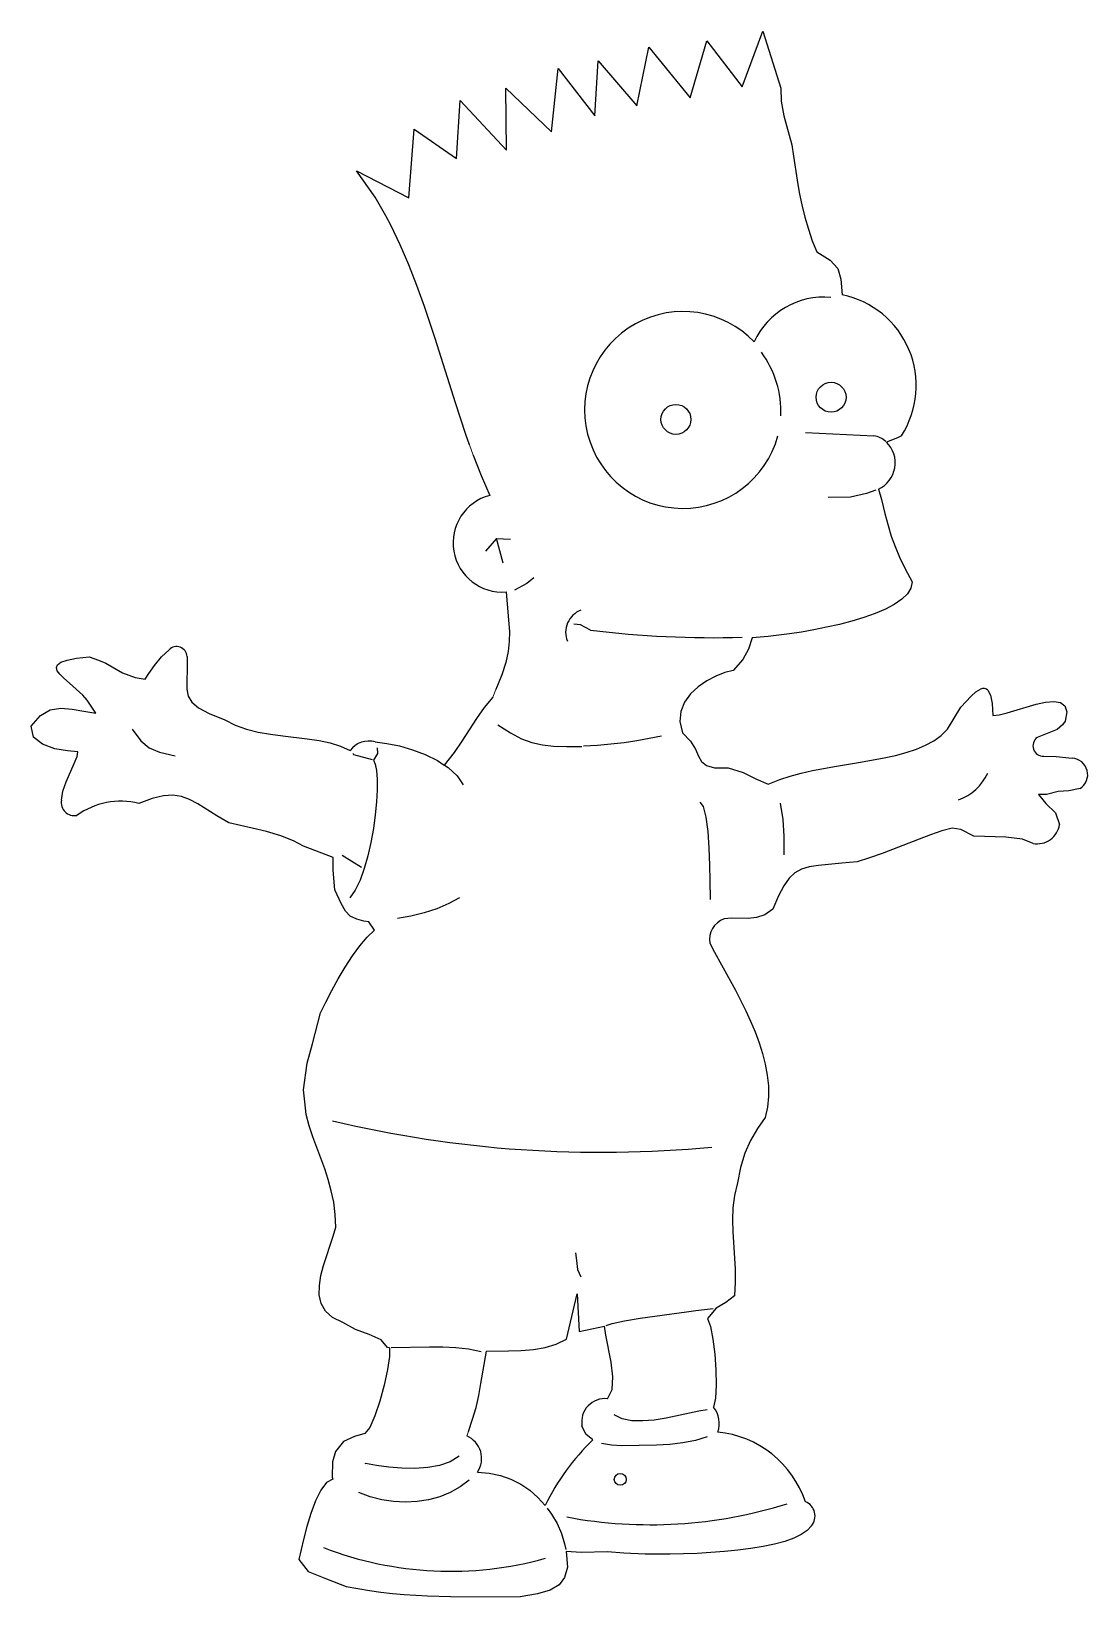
# Model space of a CAD drawing. Extents: x 0 to 13.8, y 0 to 20.5.
import ezdxf

# ---------------------------------------------------------------- set-up
doc = ezdxf.new("R2010")
doc.units = 0
doc.header["$MEASUREMENT"] = 0
doc.layers.get('0').update_dxf_attribs({"linetype": 'CONTINUOUS'})
doc.layers.add('WHITE', color=7, linetype='CONTINUOUS')

msp = doc.modelspace()

# ---------------------------------------------------------------- linework, layer by layer
at = {"linetype": 'CONTINUOUS', "lineweight": 0}
for p, q in [((5.776063, 14.91899), (5.72688, 15.05398)), ((6.03, 11.76), (6.07, 11.86)), ((5.713644, 2.169898), (5.691984, 2.109458))]:
    msp.add_line(p, q, dxfattribs=at)
at = {"layer": 'WHITE', "linetype": 'CONTINUOUS'}
for p, q in [((9.28858, 19.73393), (9.560855, 20.45717)), ((9.560855, 20.45717), (9.795, 19.715)), ((7.91112, 19.48234), (8.068366, 20.24969)), ((8.068366, 20.24969), (8.609601, 19.58832)), ((8.609601, 19.58832), (8.829427, 20.33146)), ((8.829427, 20.33146), (9.28858, 19.73393)), ((7.364225, 19.35308), (7.407939, 20.07358)), ((7.407939, 20.07358), (7.91112, 19.48234)), ((6.797134, 19.14292), (6.885191, 19.97317)), ((6.885191, 19.97317), (7.364225, 19.35308)), ((6.21, 18.905), (6.199606, 19.71529)), ((6.199606, 19.71529), (6.797134, 19.14292)), ((9.795, 19.715), (9.796565, 19.54523)), ((5.554998, 18.795), (5.602077, 19.55176)), ((5.602077, 19.55176), (6.21, 18.905)), ((9.796565, 19.54523), (9.833748, 19.35438)), ((9.833748, 19.35438), (9.939998, 18.975)), ((4.934998, 18.28), (5.004549, 19.18066)), ((5.004549, 19.18066), (5.554998, 18.795)), ((9.939998, 18.975), (9.959375, 18.82641)), ((9.959375, 18.82641), (10.00648, 18.51315)), ((4.49335, 18.28959), (4.248835, 18.63251)), ((4.248835, 18.63251), (4.934998, 18.28)), ((10.00648, 18.51315), (10.03561, 18.35209)), ((4.564855, 18.1702), (4.49335, 18.28959)), ((10.03561, 18.35209), (10.06939, 18.1905)), ((4.633163, 18.04827), (4.564855, 18.1702)), ((4.698483, 17.92393), (4.633163, 18.04827)), ((10.06939, 18.1905), (10.10852, 18.03019)), ((10.10852, 18.03019), (10.1537, 17.87296)), ((4.82094, 17.66874), (4.698483, 17.92393)), ((10.1537, 17.87296), (10.20562, 17.72062)), ((4.93378, 17.40597), (4.82094, 17.66874)), ((10.20562, 17.72062), (10.265, 17.575)), ((5.038578, 17.13693), (4.93378, 17.40597)), ((10.265, 17.575), (10.44102, 17.46992)), ((10.44102, 17.46992), (10.53687, 17.36062)), ((10.53687, 17.36062), (10.5793, 17.21852)), ((10.5793, 17.21852), (10.595, 17.015)), ((5.136915, 16.86297), (5.038578, 17.13693)), ((5.27572, 16.44571), (5.136915, 16.86297)), ((5.541473, 15.60485), (5.27572, 16.44571)), ((5.679028, 15.19022), (5.541473, 15.60485)), ((5.72688, 15.05398), (5.679028, 15.19022)), ((10.11744, 15.21665), (11.01, 15.175)), ((11.32, 15.145), (11.17585, 15.0914)), ((11.37, 15.175), (11.32, 15.145)), ((5.776063, 14.91899), (5.879195, 14.65348)), ((5.879195, 14.65348), (5.989998, 14.395)), ((10.705, 14.37), (10.41369, 14.36753)), ((10.91566, 14.41922), (10.705, 14.37)), ((11.03374, 14.46375), (10.91566, 14.41922)), ((11.06964, 14.47729), (11.11, 14.34)), ((11.11, 14.34), (11.1542, 14.16002)), ((11.1542, 14.16002), (11.19543, 14.00399)), ((11.19543, 14.00399), (11.23804, 13.86285)), ((6.078234, 13.83085), (5.933568, 13.66732)), ((6.166291, 13.51007), (6.078234, 13.83085)), ((6.078234, 13.83085), (6.260638, 13.82456)), ((11.23804, 13.86285), (11.28644, 13.72746)), ((11.28644, 13.72746), (11.34499, 13.58876)), ((11.34499, 13.58876), (11.41805, 13.43764)), ((6.565, 13.32), (6.47722, 13.24537)), ((11.41805, 13.43764), (11.51, 13.265)), ((6.204998, 13.135), (6.237345, 12.76422)), ((6.47722, 13.24537), (6.314157, 13.15614)), ((11.44724, 13.10865), (11.37387, 13.03761)), ((11.49374, 13.18445), (11.44724, 13.10865)), ((11.51, 13.265), (11.49374, 13.18445)), ((11.16006, 12.90973), (11.02639, 12.85287)), ((11.27702, 12.9713), (11.16006, 12.90973)), ((11.37387, 13.03761), (11.27702, 12.9713)), ((6.237345, 12.76422), (6.24666, 12.61908)), ((7.17463, 12.70426), (7.09, 12.715)), ((7.304998, 12.635), (7.17463, 12.70426)), ((10.55887, 12.71043), (10.39215, 12.67231)), ((10.72241, 12.75323), (10.55887, 12.71043)), ((10.87938, 12.8007), (10.72241, 12.75323)), ((11.02639, 12.85287), (10.87938, 12.8007)), ((6.24625, 12.48625), (6.232244, 12.35483)), ((6.24666, 12.61908), (6.24625, 12.48625)), ((9.42, 12.535), (9.370738, 12.38593)), ((9.629123, 12.55121), (9.42, 12.535)), ((9.906683, 12.58579), (9.629123, 12.55121)), ((10.06268, 12.60999), (9.906683, 12.58579)), ((10.22562, 12.63883), (10.06268, 12.60999)), ((10.39215, 12.67231), (10.22562, 12.63883)), ((0.58919, 12.26725), (0.754998, 12.285)), ((0.754998, 12.285), (0.877595, 12.24389)), ((1.61169, 12.17441), (1.7028, 12.28508)), ((1.7028, 12.28508), (1.799854, 12.37728)), ((2.035, 12.29), (2.037194, 12.1151)), ((6.232244, 12.35483), (6.200778, 12.21391)), ((9.370738, 12.38593), (9.29926, 12.25241)), ((0.328705, 12.14592), (0.343133, 12.18324)), ((0.33996, 12.10444), (0.328705, 12.14592)), ((0.372045, 12.05906), (0.33996, 12.10444)), ((0.343133, 12.18324), (0.388119, 12.21608)), ((0.388119, 12.21608), (0.468515, 12.24418)), ((0.468515, 12.24418), (0.58919, 12.26725)), ((0.877595, 12.24389), (0.974663, 12.20414)), ((0.974663, 12.20414), (1.192965, 12.0787)), ((1.192965, 12.0787), (1.358705, 12.01797)), ((1.49, 11.995), (1.537199, 12.06962)), ((1.537199, 12.06962), (1.61169, 12.17441)), ((2.037194, 12.1151), (2.03289, 11.97547)), ((6.200778, 12.21391), (6.14799, 12.0526)), ((9.06243, 12.08123), (8.944978, 12.03537)), ((9.17, 12.11), (9.06243, 12.08123)), ((9.29926, 12.25241), (9.17, 12.11)), ((0.420089, 12.01007), (0.372045, 12.05906)), ((0.544628, 11.9024), (0.420089, 12.01007)), ((0.674678, 11.78372), (0.544628, 11.9024)), ((1.358705, 12.01797), (1.49, 11.995)), ((2.03289, 11.97547), (2.033854, 11.86373)), ((2.033854, 11.86373), (2.051875, 11.7725)), ((6.14799, 12.0526), (6.07, 11.86)), ((8.712059, 11.89524), (8.612383, 11.80235)), ((8.825553, 11.97315), (8.712059, 11.89524)), ((8.944978, 12.03537), (8.825553, 11.97315)), ((12.34404, 11.8292), (12.40347, 11.86432)), ((0.729614, 11.72095), (0.674678, 11.78372)), ((0.845, 11.55), (0.729614, 11.72095)), ((2.051875, 11.7725), (2.09872, 11.6944)), ((2.09872, 11.6944), (2.18617, 11.62203)), ((6.03, 11.76), (5.916365, 11.62368)), ((8.534443, 11.69518), (8.486128, 11.57444)), ((8.612383, 11.80235), (8.534443, 11.69518)), ((12.14636, 11.62895), (12.28008, 11.77408)), ((12.28008, 11.77408), (12.34404, 11.8292)), ((12.50103, 11.84942), (12.53528, 11.78683)), ((12.53528, 11.78683), (12.55725, 11.67912)), ((12.55725, 11.67912), (12.565, 11.52)), ((12.75345, 11.55647), (13.13079, 11.66679)), ((13.13079, 11.66679), (13.25288, 11.69242)), ((13.25288, 11.69242), (13.36106, 11.70168)), ((13.36106, 11.70168), (13.4481, 11.68806)), ((13.4481, 11.68806), (13.50675, 11.64506)), ((0, 11.38), (0.118495, 11.52176)), ((0.118495, 11.52176), (0.247963, 11.59408)), ((0.247963, 11.59408), (0.386875, 11.615)), ((0.386875, 11.615), (0.533703, 11.6026)), ((0.533703, 11.6026), (0.686918, 11.57491)), ((0.686918, 11.57491), (0.845, 11.55)), ((2.18617, 11.62203), (2.326004, 11.54803)), ((2.326004, 11.54803), (2.529999, 11.465)), ((2.529999, 11.465), (2.665565, 11.3946)), ((5.815925, 11.48111), (5.627405, 11.18556)), ((5.916365, 11.62368), (5.815925, 11.48111)), ((8.486128, 11.57444), (8.47535, 11.44081)), ((11.97, 11.34), (12.14636, 11.62895)), ((12.565, 11.52), (12.64809, 11.5302)), ((12.64809, 11.5302), (12.75345, 11.55647)), ((13.50675, 11.64506), (13.5298, 11.56621)), ((13.5298, 11.56621), (13.51, 11.445)), ((0.030798, 11.2386), (0, 11.38)), ((1.32, 11.34), (1.430703, 11.19117)), ((2.665565, 11.3946), (2.81145, 11.3419)), ((2.81145, 11.3419), (2.96509, 11.30326)), ((2.96509, 11.30326), (3.123914, 11.27505)), ((3.123914, 11.27505), (3.285355, 11.25366)), ((3.285355, 11.25366), (3.605793, 11.21677)), ((6.094998, 11.4), (6.261148, 11.2929)), ((6.261148, 11.2929), (6.40666, 11.21667)), ((8.234998, 11.25), (8.075763, 11.2185)), ((8.47535, 11.44081), (8.51, 11.295)), ((8.51, 11.295), (8.615638, 11.18293)), ((11.79504, 11.19111), (11.89025, 11.26018)), ((11.89025, 11.26018), (11.97, 11.34)), ((13.40703, 11.33611), (13.14497, 11.23199)), ((13.47297, 11.39722), (13.40703, 11.33611)), ((13.51, 11.445), (13.47297, 11.39722)), ((0.1456, 11.144), (0.030798, 11.2386)), ((0.305999, 11.0866), (0.1456, 11.144)), ((0.4736, 11.0568), (0.305999, 11.0866)), ((0.61, 11.045), (0.4736, 11.0568)), ((0.597965, 10.98444), (0.61, 11.045)), ((1.430703, 11.19117), (1.538125, 11.09813)), ((1.538125, 11.09813), (1.676483, 11.03977)), ((3.605793, 11.21677), (3.75966, 11.19401)), ((3.75966, 11.19401), (3.905864, 11.16356)), ((3.905864, 11.16356), (4.041833, 11.12176)), ((4.041833, 11.12176), (4.164999, 11.065)), ((4.494998, 11.175), (4.645308, 11.15606)), ((4.519629, 11.09945), (4.52537, 11.02389)), ((4.645308, 11.15606), (4.809685, 11.12195)), ((4.809685, 11.12195), (4.980154, 11.07296)), ((4.980154, 11.07296), (5.148748, 11.00937)), ((5.627405, 11.18556), (5.52572, 11.03673)), ((6.40666, 11.21667), (6.542115, 11.16608)), ((6.542115, 11.16608), (6.67809, 11.13586)), ((6.67809, 11.13586), (6.825173, 11.12078)), ((6.825173, 11.12078), (6.993948, 11.11557)), ((6.993948, 11.11557), (7.195, 11.115)), ((7.397153, 11.12859), (7.215, 11.12)), ((7.57389, 11.14371), (7.397153, 11.12859)), ((7.745625, 11.16438), (7.57389, 11.14371)), ((7.912778, 11.18963), (7.745625, 11.16438)), ((8.075763, 11.2185), (7.912778, 11.18963)), ((8.615638, 11.18293), (8.677373, 11.08048)), ((8.677373, 11.08048), (8.717418, 10.99115)), ((11.43353, 11.03648), (11.56501, 11.08045)), ((11.56501, 11.08045), (11.68607, 11.13159)), ((11.68607, 11.13159), (11.79504, 11.19111)), ((0.455184, 10.65567), (0.56, 10.89272)), ((0.56, 10.89272), (0.597965, 10.98444)), ((1.676483, 11.03977), (1.879999, 10.995)), ((4.203518, 11.02852), (4.21, 11.01)), ((4.21, 11.01), (4.454998, 10.945)), ((4.52537, 11.02389), (4.469998, 10.935)), ((4.469998, 10.935), (4.494729, 10.88635)), ((4.494729, 10.88635), (4.511118, 10.80202)), ((5.148748, 11.00937), (5.307498, 10.93149)), ((5.307498, 10.93149), (5.397073, 10.873093)), ((5.52572, 11.03673), (5.397073, 10.873093)), ((5.397366, 10.872902), (5.448433, 10.83961)), ((5.448433, 10.83961), (5.563593, 10.73402)), ((8.717418, 10.99115), (8.757988, 10.91844)), ((8.757988, 10.91844), (8.821293, 10.86584)), ((8.821293, 10.86584), (8.929565, 10.83687)), ((10.20844, 10.80009), (10.52009, 10.85662)), ((10.52009, 10.85662), (10.8371, 10.90851)), ((10.8371, 10.90851), (11.14606, 10.96529)), ((11.14606, 10.96529), (11.29333, 10.99848)), ((11.29333, 10.99848), (11.43353, 11.03648)), ((13.22878, 10.98884), (13.39, 10.985)), ((13.39, 10.985), (13.60222, 10.96204)), ((0.412779, 10.53026), (0.455184, 10.65567)), ((4.511118, 10.80202), (4.519245, 10.68768)), ((4.519245, 10.68768), (4.519185, 10.54897)), ((5.563593, 10.73402), (5.644999, 10.615)), ((8.929565, 10.83687), (9.104998, 10.835)), ((9.104998, 10.835), (9.303335, 10.77389)), ((9.303335, 10.77389), (9.468335, 10.69278)), ((9.468335, 10.69278), (9.63, 10.625)), ((9.63, 10.625), (9.780428, 10.68575)), ((9.780428, 10.68575), (9.915598, 10.72939)), ((9.915598, 10.72939), (10.05883, 10.76711)), ((10.05883, 10.76711), (10.20844, 10.80009)), ((0.393335, 10.41352), (0.412779, 10.53026)), ((1.579779, 10.43649), (1.404999, 10.37)), ((1.725834, 10.47153), (1.579779, 10.43649)), ((1.850739, 10.47852), (1.725834, 10.47153)), ((1.962064, 10.46081), (1.850739, 10.47852)), ((2.067378, 10.42179), (1.962064, 10.46081)), ((4.519185, 10.54897), (4.51101, 10.39153)), ((13.265, 10.49), (13.16113, 10.49033)), ((13.16113, 10.49033), (13.25737, 10.37145)), ((13.41741, 10.52555), (13.265, 10.49)), ((13.5576, 10.53778), (13.41741, 10.52555)), ((13.70413, 10.56727), (13.5576, 10.53778)), ((2.174258, 10.36481), (2.067378, 10.42179)), ((2.422995, 10.21055), (2.174258, 10.36481)), ((4.51101, 10.39153), (4.494793, 10.22104)), ((8.734998, 10.39), (8.780995, 10.3305)), ((8.780995, 10.3305), (8.815155, 10.19429)), ((9.784998, 10.375), (9.822403, 10.16222)), ((13.25737, 10.37145), (13.38191, 10.2488)), ((13.38191, 10.2488), (13.43586, 10.09696)), ((2.579998, 10.12), (2.422995, 10.21055)), ((2.88525, 10.05067), (2.579998, 10.12)), ((3.072504, 10.00311), (2.88525, 10.05067)), ((4.470623, 10.04313), (4.43857, 9.863453)), ((4.494793, 10.22104), (4.470623, 10.04313)), ((8.815155, 10.19429), (8.83924, 10.00548)), ((9.822403, 10.16222), (9.834259, 9.942778)), ((12.035, 10.05), (11.89742, 10.01182)), ((12.14426, 10.02944), (12.035, 10.05)), ((12.315, 9.944998), (12.14426, 10.02944)), ((3.258713, 9.947403), (3.072504, 10.00311)), ((3.425775, 9.883918), (3.258713, 9.947403)), ((3.555568, 9.813005), (3.425775, 9.883918)), ((4.43857, 9.863453), (4.398708, 9.687675)), ((8.83924, 10.00548), (8.854998, 9.788125)), ((9.834259, 9.942778), (9.835, 9.699998)), ((11.59976, 9.906385), (11.11812, 9.71953)), ((11.75187, 9.962968), (11.59976, 9.906385)), ((11.89742, 10.01182), (11.75187, 9.962968)), ((12.73438, 9.931248), (12.315, 9.944998)), ((12.95133, 9.90703), (12.73438, 9.931248)), ((13.09, 9.85), (12.95133, 9.90703)), ((3.944998, 9.664999), (3.555568, 9.813005)), ((3.943335, 9.499444), (3.944998, 9.664999)), ((4.315, 9.534998), (4.059998, 9.689998)), ((4.398708, 9.687675), (4.351119, 9.521445)), ((8.854998, 9.788125), (8.864198, 9.56632)), ((10.95383, 9.66131), (10.79, 9.609998)), ((11.11812, 9.71953), (10.95383, 9.66131)), ((3.964998, 9.243888), (3.943335, 9.499444)), ((4.351119, 9.521445), (4.295878, 9.370405)), ((8.864198, 9.56632), (8.868595, 9.364138)), ((9.97928, 9.464558), (9.902713, 9.394503)), ((10.06563, 9.511875), (9.97928, 9.464558)), ((10.16592, 9.54224), (10.06563, 9.511875)), ((10.28434, 9.561445), (10.16592, 9.54224)), ((10.59221, 9.589533), (10.28434, 9.561445)), ((10.79, 9.609998), (10.59221, 9.589533)), ((4.05, 9.064998), (3.964998, 9.243888)), ((4.233058, 9.24022), (4.16274, 9.136528)), ((4.295878, 9.370405), (4.233058, 9.24022)), ((8.868595, 9.364138), (8.869998, 9.114998)), ((9.83176, 9.29592), (9.762245, 9.163015)), ((9.902713, 9.394503), (9.83176, 9.29592)), ((4.107594, 8.962779), (4.05, 9.064998)), ((5.299314, 8.996878), (5.13385, 8.942813)), ((5.45411, 9.062495), (5.299314, 8.996878)), ((5.594998, 9.14), (5.45411, 9.062495)), ((9.762245, 9.163015), (9.689998, 8.989998)), ((4.164999, 8.899998), (4.107594, 8.962779)), ((4.254445, 8.857965), (4.164999, 8.899998)), ((4.34389, 8.83537), (4.254445, 8.857965)), ((4.409998, 8.824998), (4.34389, 8.83537)), ((4.485, 8.715), (4.409998, 8.824998)), ((4.960948, 8.899938), (4.78385, 8.867915)), ((5.13385, 8.942813), (4.960948, 8.899938)), ((9.15015, 8.873848), (9.054075, 8.862218)), ((9.365923, 8.869443), (9.15015, 8.873848)), ((9.477805, 8.87959), (9.365923, 8.869443)), ((9.587135, 8.91541), (9.477805, 8.87959)), ((9.689998, 8.989998), (9.587135, 8.91541)), ((4.29328, 8.512498), (4.3899, 8.625933)), ((4.3899, 8.625933), (4.485, 8.715)), ((4.196895, 8.38031), (4.29328, 8.512498)), ((8.864998, 8.545), (8.925868, 8.43052)), ((8.925868, 8.43052), (9.19981, 7.931324)), ((4.011855, 8.082183), (4.102499, 8.234998)), ((4.102499, 8.234998), (4.196895, 8.38031)), ((3.926718, 7.927498), (4.011855, 8.082183)), ((3.779999, 7.635), (3.84885, 7.776558)), ((3.84885, 7.776558), (3.926718, 7.927498)), ((9.19981, 7.931324), (9.336428, 7.662943)), ((3.675625, 7.23), (3.779999, 7.635)), ((9.336428, 7.662943), (9.39999, 7.525558)), ((9.39999, 7.525558), (9.458608, 7.386603)), ((9.458608, 7.386603), (9.510958, 7.246513)), ((3.603513, 6.97828), (3.675625, 7.23)), ((9.510958, 7.246513), (9.555705, 7.10572)), ((3.55889, 6.63037), (3.603513, 6.97828)), ((9.555705, 7.10572), (9.59152, 6.96464)), ((9.59152, 6.96464), (9.61707, 6.823709)), ((9.61707, 6.823709), (9.631025, 6.683353)), ((3.576108, 6.472963), (3.55889, 6.63037)), ((9.632048, 6.544), (9.61882, 6.40607)), ((9.631025, 6.683353), (9.632048, 6.544)), ((3.589998, 6.309998), (3.576108, 6.472963)), ((9.61882, 6.40607), (9.59, 6.269999)), ((3.632508, 6.160429), (3.589998, 6.309998)), ((3.68048, 6.016438), (3.632508, 6.160429)), ((9.59, 6.269999), (9.489198, 6.124918)), ((3.83375, 5.59875), (3.68048, 6.016438)), ((9.3992, 5.969758), (9.323598, 5.80164)), ((9.489198, 6.124918), (9.3992, 5.969758)), ((9.323598, 5.80164), (9.265998, 5.61768)), ((3.88016, 5.45788), (3.83375, 5.59875)), ((9.265998, 5.61768), (9.229998, 5.414999)), ((3.92033, 5.31299), (3.88016, 5.45788)), ((9.229998, 5.414999), (9.18945, 5.250998)), ((3.95192, 5.162158), (3.92033, 5.31299)), ((3.972589, 5.003468), (3.95192, 5.162158)), ((9.18945, 5.250998), (9.168205, 5.091158)), ((3.98, 4.835), (3.972589, 5.003468)), ((9.168205, 5.091158), (9.161849, 4.933703)), ((9.161849, 4.933703), (9.165993, 4.776865)), ((3.817713, 4.335885), (3.946593, 4.720465)), ((3.946593, 4.720465), (3.98, 4.835)), ((9.165993, 4.776865), (9.197355, 4.292358)), ((7.11, 4.5), (7.124814, 4.40074)), ((3.783905, 4.204174), (3.817713, 4.335885)), ((7.124814, 4.40074), (7.135183, 4.285923)), ((3.764024, 4.075778), (3.783905, 4.204174)), ((7.135183, 4.285923), (7.179998, 4.19)), ((9.19944, 4.120295), (9.189998, 3.94)), ((9.197355, 4.292358), (9.19944, 4.120295)), ((3.763689, 3.953738), (3.764024, 4.075778)), ((3.788505, 3.841099), (3.763689, 3.953738)), ((6.991569, 3.374284), (7.135, 3.964998)), ((7.135, 3.964998), (7.159998, 3.474998)), ((9.189998, 3.94), (9.076848, 3.852405)), ((3.844084, 3.7409), (3.788505, 3.841099)), ((3.936048, 3.656183), (3.844084, 3.7409)), ((7.95404, 3.64825), (8.562913, 3.73182)), ((8.562913, 3.73182), (8.685, 3.75)), ((8.685, 3.75), (8.90906, 3.774967)), ((8.948148, 3.779258), (8.835, 3.644999)), ((9.076848, 3.852405), (8.948148, 3.779258)), ((4.07, 3.589998), (3.936048, 3.656183)), ((4.235935, 3.499845), (4.07, 3.589998)), ((4.414999, 3.433748), (4.235935, 3.499845)), ((7.159998, 3.474998), (7.489998, 3.545)), ((7.505465, 3.426363), (7.489998, 3.545)), ((7.512432, 3.553013), (7.588203, 3.57971)), ((7.588203, 3.57971), (7.750958, 3.614505)), ((7.750958, 3.614505), (7.95404, 3.64825)), ((8.835, 3.644999), (8.873538, 3.537708)), ((8.873538, 3.537708), (8.906398, 3.375669)), ((4.571558, 3.36578), (4.414999, 3.433748)), ((4.655, 3.265), (4.571558, 3.36578)), ((6.715105, 3.265748), (6.859138, 3.309293)), ((6.859138, 3.309293), (6.991569, 3.374284)), ((7.577498, 3.071875), (7.505465, 3.426363)), ((8.906398, 3.375669), (8.931558, 3.180043)), ((4.679999, 3.259999), (4.655, 3.265)), ((4.680378, 3.147578), (4.655478, 2.977169)), ((4.679999, 3.259999), (4.680378, 3.147578)), ((5.205305, 3.26866), (4.701028, 3.260336)), ((5.376735, 3.267465), (5.205305, 3.26866)), ((5.546325, 3.259268), (5.376735, 3.267465)), ((5.714078, 3.24111), (5.546325, 3.259268)), ((5.88, 3.21), (5.714078, 3.24111)), ((5.872068, 2.792753), (5.949866, 3.21772)), ((5.949866, 3.21772), (6.23742, 3.221014)), ((6.23742, 3.221014), (6.401844, 3.225888)), ((6.401844, 3.225888), (6.561873, 3.239375)), ((6.561873, 3.239375), (6.715105, 3.265748)), ((7.599628, 2.882405), (7.577498, 3.071875)), ((8.931558, 3.180043), (8.94701, 2.971995)), ((4.655478, 2.977169), (4.611255, 2.774049)), ((7.589535, 2.715718), (7.599628, 2.882405)), ((8.94701, 2.971995), (8.950743, 2.772695)), ((4.611255, 2.774049), (4.553645, 2.563498)), ((5.84707, 2.637345), (5.872068, 2.792753)), ((7.53, 2.595), (7.589535, 2.715718)), ((8.950743, 2.772695), (8.940745, 2.60331)), ((4.553645, 2.563498), (4.488598, 2.370784)), ((5.766458, 2.327145), (5.811398, 2.482548)), ((5.811398, 2.482548), (5.84707, 2.637345)), ((8.940745, 2.60331), (8.914999, 2.484998)), ((4.488598, 2.370784), (4.42207, 2.221194)), ((5.713644, 2.169898), (5.766458, 2.327145)), ((7.721168, 2.333435), (7.61456, 2.38361)), ((7.848148, 2.30889), (7.721168, 2.333435)), ((7.989843, 2.305175), (7.848148, 2.30889)), ((8.140625, 2.3175), (7.989843, 2.305175)), ((8.294838, 2.341073), (8.140625, 2.3175)), ((8.72169, 2.43139), (8.294838, 2.341073)), ((8.83323, 2.452049), (8.72169, 2.43139)), ((4.224575, 2.10258), (4.079998, 2.035)), ((4.36, 2.14), (4.224575, 2.10258)), ((4.42207, 2.221194), (4.36, 2.14)), ((7.247889, 2.132498), (7.195828, 2.242419)), ((7.33616, 2.058203), (7.247889, 2.132498)), ((8.67815, 2.050184), (8.515625, 2.018125)), ((8.830393, 2.096688), (8.67815, 2.050184)), ((3.974445, 1.90778), (3.935554, 1.770555)), ((4.079998, 2.035), (3.974445, 1.90778)), ((5.59, 1.845), (5.474813, 1.773239)), ((7.58126, 1.98836), (7.450623, 2.0125)), ((7.718045, 1.978749), (7.58126, 1.98836)), ((8.16919, 1.987895), (7.718045, 1.978749)), ((8.345185, 1.998149), (8.16919, 1.987895)), ((8.515625, 2.018125), (8.345185, 1.998149)), ((3.935554, 1.770555), (3.93, 1.57)), ((4.364998, 1.75), (4.36, 1.74352)), ((4.511353, 1.72332), (4.364998, 1.75)), ((4.67242, 1.70156), (4.511353, 1.72332)), ((4.841804, 1.687775), (4.67242, 1.70156)), ((5.013123, 1.684998), (4.841804, 1.687775)), ((5.179988, 1.69629), (5.013123, 1.684998)), ((5.336015, 1.724684), (5.179988, 1.69629)), ((5.474813, 1.773239), (5.336015, 1.724684)), ((3.857305, 1.499884), (3.781873, 1.400624)), ((3.94, 1.544999), (3.857305, 1.499884)), ((3.93, 1.57), (3.94, 1.544999)), ((5.604643, 1.443534), (5.475069, 1.371865)), ((5.723575, 1.531229), (5.604643, 1.443534)), ((5.829998, 1.634999), (5.983835, 1.624449)), ((5.983835, 1.624449), (6.129838, 1.593935)), ((6.129838, 1.593935), (6.267263, 1.545155)), ((6.267263, 1.545155), (6.39537, 1.479815)), ((6.39537, 1.479815), (6.513403, 1.39961)), ((3.713943, 1.261988), (3.653748, 1.098749)), ((3.781873, 1.400624), (3.713943, 1.261988)), ((4.427333, 1.315088), (4.28, 1.37)), ((4.578995, 1.275845), (4.427333, 1.315088)), ((4.733108, 1.25231), (4.578995, 1.275845)), ((4.887814, 1.244529), (4.733108, 1.25231)), ((5.04123, 1.25255), (4.887814, 1.244529)), ((5.191493, 1.276414), (5.04123, 1.25255)), ((5.33673, 1.316169), (5.191493, 1.276414)), ((5.475069, 1.371865), (5.33673, 1.316169)), ((6.513403, 1.39961), (6.620625, 1.306249)), ((6.620625, 1.306249), (6.716279, 1.201429)), ((3.653748, 1.098749), (3.601525, 0.925665)), ((6.741399, 1.16691), (6.79963, 1.08685)), ((6.79963, 1.08685), (6.869918, 0.964218)), ((3.601525, 0.925665), (3.557498, 0.757498)), ((6.869918, 0.964218), (6.92641, 0.835228)), ((6.92641, 0.835228), (6.968355, 0.70159)), ((10.06194, 0.820483), (9.9628, 0.773078)), ((10.13955, 0.87391), (10.06194, 0.820483)), ((10.19309, 0.93365), (10.13955, 0.87391)), ((3.557498, 0.757498), (3.494998, 0.495)), ((6.968355, 0.70159), (6.983275, 0.624452)), ((9.233485, 0.616159), (9.05875, 0.598748)), ((9.402, 0.637839), (9.233485, 0.616159)), ((9.561738, 0.66408), (9.402, 0.637839)), ((9.710148, 0.695168), (9.561738, 0.66408)), ((9.84469, 0.731405), (9.710148, 0.695168)), ((9.9628, 0.773078), (9.84469, 0.731405)), ((3.494998, 0.495), (3.619998, 0.34)), ((7.184258, 0.587405), (6.987786, 0.601971)), ((6.987786, 0.601971), (7.004468, 0.394145)), ((7.53, 0.595), (7.184258, 0.587405)), ((7.74275, 0.577988), (7.53, 0.595)), ((8.022398, 0.56752), (7.74275, 0.577988)), ((8.348548, 0.56593), (8.022398, 0.56752)), ((8.522685, 0.569194), (8.348548, 0.56593)), ((8.700798, 0.575559), (8.522685, 0.569194)), ((8.880338, 0.585313), (8.700798, 0.575559)), ((9.05875, 0.598748), (8.880338, 0.585313)), ((3.619998, 0.34), (3.856663, 0.243333)), ((3.856663, 0.243333), (4.114998, 0.144998)), ((6.967403, 0.26148), (6.895625, 0.164375)), ((7.004468, 0.394145), (6.967403, 0.26148)), ((4.114998, 0.144998), (4.266183, 0.115524)), ((4.266183, 0.115524), (4.417668, 0.090805)), ((4.417668, 0.090805), (4.569358, 0.070399)), ((4.569358, 0.070399), (4.721155, 0.05386)), ((4.721155, 0.05386), (4.872963, 0.040738)), ((4.872963, 0.040738), (5.176208, 0.022995)), ((5.176208, 0.022995), (5.47832, 0.0136)), ((5.47832, 0.0136), (6.389998, 0.009998)), ((6.615115, 0.046275), (6.389998, 0.009998)), ((6.780923, 0.095183), (6.615115, 0.046275)), ((6.895625, 0.164375), (6.780923, 0.095183))]:
    msp.add_line(p, q, dxfattribs=at)
for centre, radius in [((10.45056, 15.67725), 0.19534), ((8.423154, 15.38793), 0.19534), ((7.696182, 1.542589), 0.077937)]:
    msp.add_circle(centre, radius, dxfattribs=at)
for centre, radius, start, end in [((10.35735, 15.98313), 1.003075, 84.92226, 155.4435), ((10.35539, 15.83086), 1.208139, 327.1207, 78.56065), ((8.516068, 15.51128), 1.285587, 43.73269, 344.6765), ((8.501053, 15.49491), 1.293694, 357.3377, 36.54416), ((10.95139, 14.8647), 0.315787, 47.49359, 79.30389), ((10.90946, 14.82123), 0.379415, 294.9724, 45.40368), ((6.153803, 13.77461), 0.641652, 104.7905, 274.5764), ((7.294622, 12.60587), 0.312074, 111.5196, 201.6967), ((8.928755, 26.01088), 13.47408, 263.0785, 271.5273), ((1.898962, 12.28389), 0.136177, 2.571729, 136.7013), ((12.44254, 11.79329), 0.081066, 43.82028, 118.8132), ((4.4126, 10.8722), 0.313812, 74.77711, 142.0932), ((13.22361, 11.12308), 0.134334, 125.8318, 272.2055), ((13.5901, 10.74837), 0.214013, 302.1967, 86.75368), ((11.89298, 11.04371), 0.664694, 289.6053, 335.364), ((0.561242, 10.3824), 0.170769, 169.4998, 281.4015), ((1.166175, 9.424101), 0.975583, 75.8299, 125.8362), ((13.1467, 10.13625), 0.291817, 258.796, 352.2623), ((9.143747, 8.593813), 0.282989, 108.474, 189.9326), ((7.445093, 21.02495), 15.2105, 256.6577, 275.4619), ((7.494855, 2.293658), 0.303384, 83.34769, 189.7234), ((8.660565, 2.274787), 0.330039, 339.6473, 39.56337), ((5.563308, 1.814724), 0.321599, 326.0237, 66.41464), ((9.493961, -0.155609), 3.091451, 134.2659425, 153.9621925), ((8.840912, 0.822233), 1.343981, 18.55915, 84.48829), ((10.04124, 1.063978), 0.200112, 319.3617, 68.37106), ((8.089515, 6.901479), 5.951383, 259.4358, 287.4587), ((5.478665, 4.958655), 4.616414, 248.9426, 285.5929)]:
    msp.add_arc(centre, radius, start, end, dxfattribs=at)

doc.saveas('drawing.dxf')
